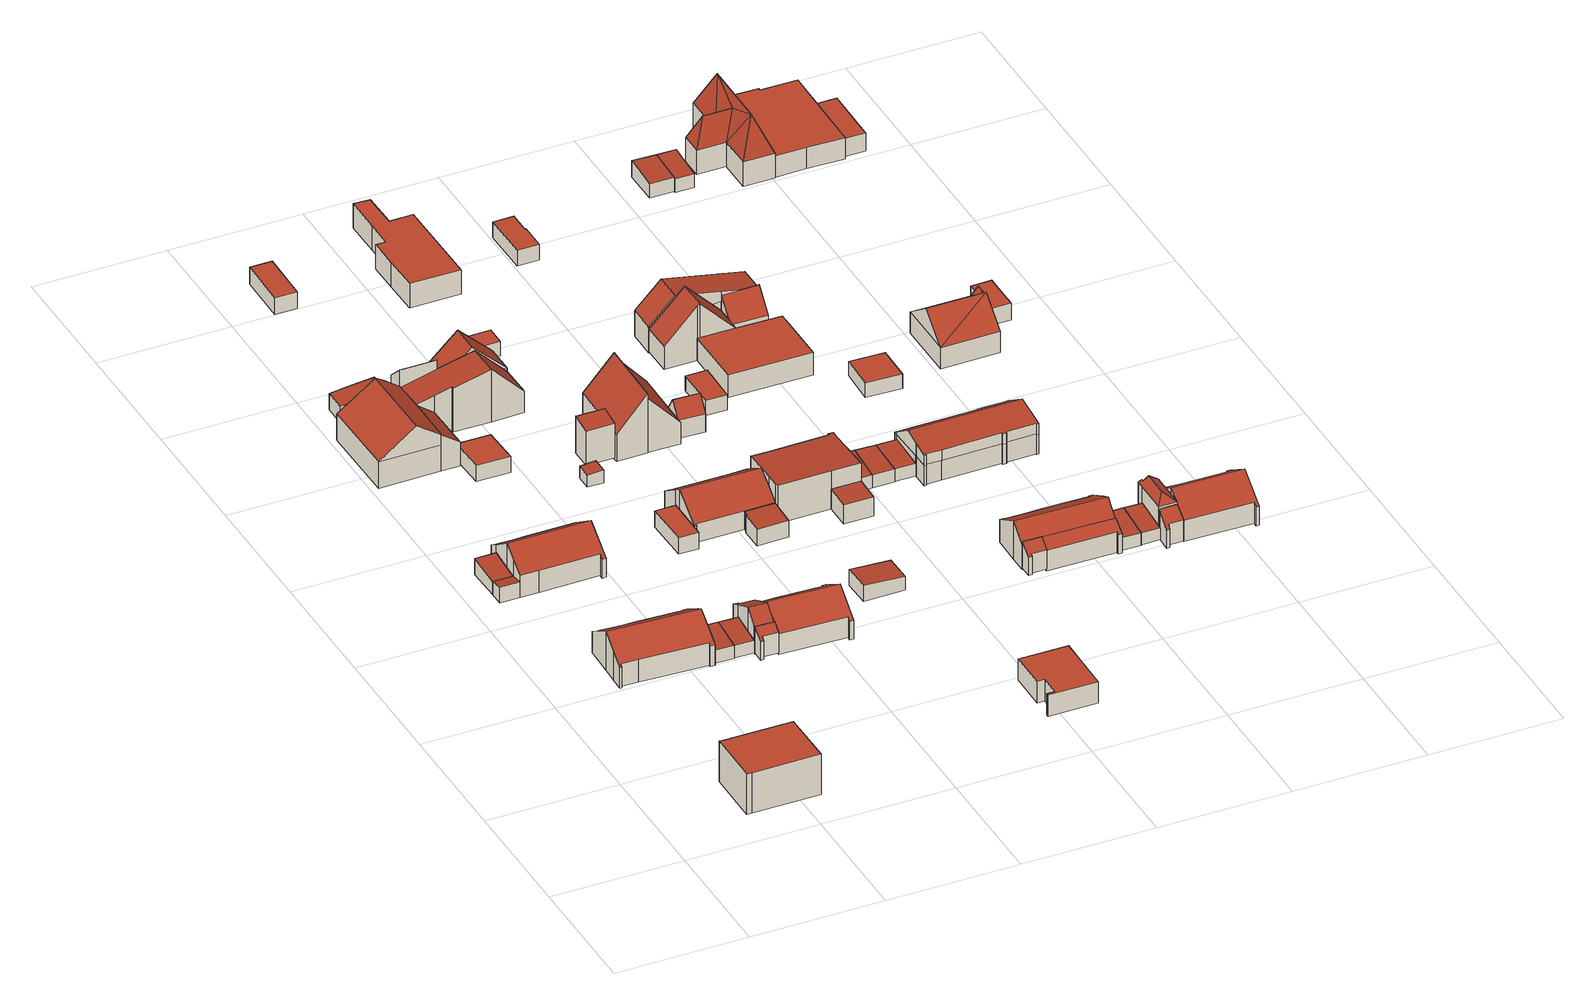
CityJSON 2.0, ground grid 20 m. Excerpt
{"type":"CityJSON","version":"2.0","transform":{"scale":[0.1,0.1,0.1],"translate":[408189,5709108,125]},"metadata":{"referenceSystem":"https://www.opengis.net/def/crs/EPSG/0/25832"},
"CityObjects":{
"building1":{"type":"Building","attributes":{"Gemeindeschluessel":"05978036","Geometrietyp2DReferenz":"3000","function":"31001_1000","roofType":"1000","measuredHeight":6.48},"geometry":[{"type":"MultiSurface","lod":"2","boundaries":[[[0,1,2,3]],[[1,4,5,2]],[[4,6,7,5]],[[6,8,9,7]],[[8,10,11,9]],[[10,0,3,11]],[[10,8,6,4,1,0]],[[3,2,5,7,9,11]]],"semantics":{"surfaces":[{"type":"WallSurface"},{"type":"RoofSurface"},{"type":"GroundSurface"}],"values":[0,0,0,0,0,0,1,2]}}]},
"building2":{"type":"Building","attributes":{"Gemeindeschluessel":"05978036","Geometrietyp2DReferenz":"3000","function":"31001_2460","roofType":"2100","measuredHeight":2.55},"geometry":[{"type":"MultiSurface","lod":"2","boundaries":[[[12,13,14,15]],[[13,16,17,14]],[[16,18,19,17]],[[18,12,15,19]],[[18,16,13,12]],[[15,14,17,19]]],"semantics":{"surfaces":[{"type":"WallSurface"},{"type":"RoofSurface"},{"type":"GroundSurface"}],"values":[0,0,0,0,1,2]}}]},
"building3":{"type":"Building","attributes":{"Gemeindeschluessel":"05978036","Geometrietyp2DReferenz":"3000","function":"31001_1000","roofType":"3100","measuredHeight":6.33},"geometry":[{"type":"MultiSurface","lod":"2","boundaries":[[[20,21,22,23]],[[21,24,25,22]],[[24,26,27,25]],[[26,28,29,27]],[[28,30,31,29]],[[30,32,33,31]],[[32,34,35,33]],[[34,36,37,35]],[[36,38,39,37]],[[38,40,41,39]],[[40,42,43,41]],[[42,44,45,43]],[[44,46,47,45]],[[46,48,49,47]],[[48,50,51,49]],[[50,52,53,51]],[[52,54,55,53]],[[54,56,57,55]],[[56,58,59,57]],[[58,20,23,59]],[[54,52,50,48,46,44,42,40,38,36,34]],[[34,32,30,28,26,24,21,20,58,56,54]],[[23,22,25,27,29,31,33,35,37,39,41,43,45,47,49,51,53,55,57,59]]],"semantics":{"surfaces":[{"type":"WallSurface"},{"type":"RoofSurface"},{"type":"GroundSurface"}],"values":[0,0,0,0,0,0,0,0,0,0,0,0,0,0,0,0,0,0,0,0,1,1,2]}}]},
"building4":{"type":"Building","attributes":{"Gemeindeschluessel":"05978036","Geometrietyp2DReferenz":"3000","function":"31001_1000"},"children":["building4-1","building4-2"]},
"building4-1":{"type":"BuildingPart","attributes":{"roofType":"3100","measuredHeight":6.16},"parents":["building4"],"geometry":[{"type":"MultiSurface","lod":"2","boundaries":[[[60,61,62,63]],[[61,64,65,66,62]],[[67,68,69,14,70]],[[68,71,15,69]],[[71,72,73,15]],[[72,74,75,73]],[[74,76,77,75]],[[76,78,79,77]],[[78,80,81,79]],[[80,82,83,81]],[[82,84,85,83]],[[84,86,87,85]],[[86,88,89,87]],[[88,90,91,89]],[[90,92,93,91]],[[92,60,63,93]],[[88,86,84,82,80,78,76,74,72,71,68]],[[68,67,64,61,60,92,90,88]],[[63,62,66,14,69,15,73,75,77,79,81,83,85,87,89,91,93]],[[70,65,64,67]],[[70,14,66,65]]],"semantics":{"surfaces":[{"type":"WallSurface"},{"type":"RoofSurface"},{"type":"GroundSurface"},{"type":"ClosureSurface"}],"values":[0,0,0,0,0,0,0,0,0,0,0,0,0,0,0,0,1,1,2,0,3]}}]},
"building4-2":{"type":"BuildingPart","attributes":{"roofType":"2100","measuredHeight":2.49},"parents":["building4"],"geometry":[{"type":"MultiSurface","lod":"2","boundaries":[[[65,94,95,66]],[[94,96,17,95]],[[96,70,14,17]],[[96,94,65,70]],[[14,66,95,17]],[[66,14,70,65]]],"semantics":{"surfaces":[{"type":"WallSurface"},{"type":"RoofSurface"},{"type":"GroundSurface"},{"type":"ClosureSurface"}],"values":[0,0,0,1,2,3]}}]},
"building5":{"type":"Building","attributes":{"Gemeindeschluessel":"05978036","Geometrietyp2DReferenz":"3000","function":"31001_2460","roofType":"2100","measuredHeight":2.62},"geometry":[{"type":"MultiSurface","lod":"2","boundaries":[[[97,98,99,100]],[[98,101,102,99]],[[101,103,104,102]],[[103,97,100,104]],[[103,101,98,97]],[[100,99,102,104]]],"semantics":{"surfaces":[{"type":"WallSurface"},{"type":"RoofSurface"},{"type":"GroundSurface"}],"values":[0,0,0,0,1,2]}}]},
"building6":{"type":"Building","attributes":{"Gemeindeschluessel":"05978036","Geometrietyp2DReferenz":"3000","function":"31001_1000"},"children":["building6-1","building6-2"]},
"building6-1":{"type":"BuildingPart","attributes":{"roofType":"2100","measuredHeight":5.79},"parents":["building6"],"geometry":[{"type":"MultiSurface","lod":"2","boundaries":[[[105,106,107,108]],[[106,109,110,107]],[[109,111,112,113,110]],[[114,105,108,115,116]],[[114,111,109,106,105]],[[108,107,110,113,115]],[[116,115,113,112]],[[116,112,111,114]]],"semantics":{"surfaces":[{"type":"WallSurface"},{"type":"RoofSurface"},{"type":"GroundSurface"},{"type":"ClosureSurface"}],"values":[0,0,0,0,1,2,3,3]}}]},
"building6-2":{"type":"BuildingPart","attributes":{"roofType":"3100","measuredHeight":8.24},"parents":["building6"],"geometry":[{"type":"MultiSurface","lod":"2","boundaries":[[[112,117,118,113]],[[117,119,120,118]],[[119,121,122,120]],[[121,123,124,122]],[[123,125,126,124]],[[125,127,128,126]],[[127,116,115,128]],[[129,130,131,132,133,134]],[[117,133,132,135,136,119]],[[119,136,121]],[[121,136,135,123]],[[123,135,132,131,125]],[[112,111,134,133,117]],[[125,131,130,127]],[[127,130,129,114,116]],[[115,113,118,120,122,124,126,128]],[[113,115,116,112]],[[134,111,114,129]],[[116,114,111,112]]],"semantics":{"surfaces":[{"type":"WallSurface"},{"type":"RoofSurface"},{"type":"GroundSurface"},{"type":"ClosureSurface"}],"values":[0,0,0,0,0,0,0,1,1,0,0,0,0,0,0,2,3,0,3]}}]},
"building7":{"type":"Building","attributes":{"Gemeindeschluessel":"05978036","Geometrietyp2DReferenz":"3000","function":"31001_2460","roofType":"2100","measuredHeight":2.56},"geometry":[{"type":"MultiSurface","lod":"2","boundaries":[[[103,101,137,138]],[[101,139,140,137]],[[139,141,142,140]],[[141,103,138,142]],[[141,139,101,103]],[[138,137,140,142]]],"semantics":{"surfaces":[{"type":"WallSurface"},{"type":"RoofSurface"},{"type":"GroundSurface"}],"values":[0,0,0,0,1,2]}}]},
"building8":{"type":"Building","attributes":{"Gemeindeschluessel":"05978036","Geometrietyp2DReferenz":"3000","function":"31001_1310","roofType":"3100","measuredHeight":2.69},"geometry":[{"type":"MultiSurface","lod":"2","boundaries":[[[143,144,145,146]],[[144,147,148,145]],[[147,149,150,148]],[[149,143,146,150]],[[147,144,151]],[[143,149,152]],[[151,143,152]],[[143,151,144]],[[151,149,147]],[[149,151,152]],[[146,145,148,150]]],"semantics":{"surfaces":[{"type":"WallSurface"},{"type":"RoofSurface"},{"type":"GroundSurface"}],"values":[0,0,0,0,0,0,1,1,1,1,2]}}]},
"building9":{"type":"Building","attributes":{"Gemeindeschluessel":"05978036","Geometrietyp2DReferenz":"3000","function":"51009_1610","roofType":"2100","measuredHeight":4.27},"geometry":[{"type":"MultiSurface","lod":"2","boundaries":[[[153,154,155,156]],[[154,157,158,155]],[[157,159,160,158]],[[159,161,162,160]],[[161,163,164,162]],[[163,153,156,164]],[[163,161,159,157,154,153]],[[156,155,158,160,162,164]]],"semantics":{"surfaces":[{"type":"WallSurface"},{"type":"RoofSurface"},{"type":"GroundSurface"}],"values":[0,0,0,0,0,0,1,2]}}]},
"building10":{"type":"Building","attributes":{"Gemeindeschluessel":"05978036","Geometrietyp2DReferenz":"3000","function":"31001_2460","roofType":"2100","measuredHeight":3.12},"geometry":[{"type":"MultiSurface","lod":"2","boundaries":[[[165,166,167,168]],[[166,169,170,167]],[[169,171,172,170]],[[171,173,174,172]],[[173,165,168,174]],[[173,171,169,166,165]],[[168,167,170,172,174]]],"semantics":{"surfaces":[{"type":"WallSurface"},{"type":"RoofSurface"},{"type":"GroundSurface"}],"values":[0,0,0,0,0,1,2]}}]},
"building11":{"type":"Building","attributes":{"Gemeindeschluessel":"05978036","Geometrietyp2DReferenz":"3000","function":"31001_2460","roofType":"1000","measuredHeight":2.55},"geometry":[{"type":"MultiSurface","lod":"2","boundaries":[[[175,176,177,178]],[[176,179,180,177]],[[179,181,182,180]],[[181,183,184,182]],[[183,175,178,184]],[[183,181,179,176,175]],[[178,177,180,182,184]]],"semantics":{"surfaces":[{"type":"WallSurface"},{"type":"RoofSurface"},{"type":"GroundSurface"}],"values":[0,0,0,0,0,1,2]}}]},
"building12":{"type":"Building","attributes":{"Gemeindeschluessel":"05978036","Geometrietyp2DReferenz":"3000","function":"31001_1000","roofType":"2100","measuredHeight":8.63},"geometry":[{"type":"MultiSurface","lod":"2","boundaries":[[[185,186,187,188]],[[186,189,190,187]],[[189,191,192,190]],[[191,185,188,192]],[[191,189,186,185]],[[188,187,190,192]]],"semantics":{"surfaces":[{"type":"WallSurface"},{"type":"RoofSurface"},{"type":"GroundSurface"}],"values":[0,0,0,0,1,2]}}]},
"building13":{"type":"Building","attributes":{"Gemeindeschluessel":"05978036","Geometrietyp2DReferenz":"3000","function":"31001_1000"},"children":["building13-1","building13-2"]},
"building13-1":{"type":"BuildingPart","attributes":{"roofType":"3100","measuredHeight":5.99},"parents":["building13"],"geometry":[{"type":"MultiSurface","lod":"2","boundaries":[[[193,194,195,196]],[[194,197,198,199,195]],[[200,201,202,203]],[[201,204,142,202]],[[204,205,206,142]],[[205,207,140,206]],[[207,208,209,140]],[[208,193,196,209]],[[205,204,201,200,210,211]],[[211,212,213,214,197,194,193,208,207,205]],[[196,195,199,215,216,203,202,142,206,140,209]],[[214,198,197]],[[217,212,211]],[[216,215,213,212,217]],[[215,199,198,214,213]],[[210,217,211]],[[216,217,210,200,203]]],"semantics":{"surfaces":[{"type":"WallSurface"},{"type":"RoofSurface"},{"type":"GroundSurface"},{"type":"ClosureSurface"}],"values":[0,0,0,0,0,0,0,0,1,1,2,0,0,3,3,0,3]}}]},
"building13-2":{"type":"BuildingPart","attributes":{"roofType":"3100","measuredHeight":6.03},"parents":["building13"],"geometry":[{"type":"MultiSurface","lod":"2","boundaries":[[[218,219,220,221]],[[219,222,223,220]],[[222,224,225,223]],[[224,226,227,225]],[[226,228,229,227]],[[228,230,231,229]],[[230,232,233,231]],[[232,234,235,233]],[[234,236,200,203,235]],[[198,237,238,199]],[[237,218,221,238]],[[239,212,217,210,236,234,232,230,228,226]],[[226,224,222,219,218,237,198,214,239]],[[221,220,223,225,227,229,231,233,235,203,216,215,199,238]],[[210,200,236]],[[213,212,239]],[[215,216,217,212,213]],[[216,203,200,210,217]],[[214,213,239]],[[215,213,214,198,199]]],"semantics":{"surfaces":[{"type":"WallSurface"},{"type":"RoofSurface"},{"type":"GroundSurface"},{"type":"ClosureSurface"}],"values":[0,0,0,0,0,0,0,0,0,0,0,1,1,2,0,0,3,3,0,3]}}]},
"building14":{"type":"Building","attributes":{"Gemeindeschluessel":"05978036","Geometrietyp2DReferenz":"3000","function":"31001_1000","roofType":"3100","measuredHeight":8.36},"geometry":[{"type":"MultiSurface","lod":"2","boundaries":[[[240,114,115,108]],[[114,241,128,115]],[[241,242,243,128]],[[242,244,245,243]],[[244,246,247,245]],[[246,248,249,247]],[[248,250,251,249]],[[250,252,253,251]],[[252,254,255,253]],[[254,240,108,255]],[[250,248,246,244]],[[244,242,241,114,240,254,252,250]],[[108,115,128,243,245,247,249,251,253,255]]],"semantics":{"surfaces":[{"type":"WallSurface"},{"type":"RoofSurface"},{"type":"GroundSurface"}],"values":[0,0,0,0,0,0,0,0,0,0,1,1,2]}}]},
"building15":{"type":"Building","attributes":{"Gemeindeschluessel":"05978036","Geometrietyp2DReferenz":"3000","function":"31001_2460","roofType":"1000","measuredHeight":2.62},"geometry":[{"type":"MultiSurface","lod":"2","boundaries":[[[256,257,258,259]],[[257,260,261,258]],[[260,262,263,261]],[[262,264,265,263]],[[264,256,259,265]],[[264,262,260,257,256]],[[259,258,261,263,265]]],"semantics":{"surfaces":[{"type":"WallSurface"},{"type":"RoofSurface"},{"type":"GroundSurface"}],"values":[0,0,0,0,0,1,2]}}]},
"building16":{"type":"Building","attributes":{"Gemeindeschluessel":"05978036","Geometrietyp2DReferenz":"3000","function":"31001_1310","roofType":"2100","measuredHeight":2.16},"geometry":[{"type":"MultiSurface","lod":"2","boundaries":[[[266,267,268,269]],[[267,270,271,268]],[[270,272,273,271]],[[272,274,275,273]],[[274,266,269,275]],[[274,272,270,267,266]],[[269,268,271,273,275]]],"semantics":{"surfaces":[{"type":"WallSurface"},{"type":"RoofSurface"},{"type":"GroundSurface"}],"values":[0,0,0,0,0,1,2]}}]},
"building17":{"type":"Building","attributes":{"Gemeindeschluessel":"05978036","Geometrietyp2DReferenz":"3000","function":"31001_2460","roofType":"1000","measuredHeight":2.69},"geometry":[{"type":"MultiSurface","lod":"2","boundaries":[[[276,277,278,279]],[[277,280,281,278]],[[280,282,283,281]],[[282,276,279,283]],[[282,280,277,276]],[[279,278,281,283]]],"semantics":{"surfaces":[{"type":"WallSurface"},{"type":"RoofSurface"},{"type":"GroundSurface"}],"values":[0,0,0,0,1,2]}}]},
"building18":{"type":"Building","attributes":{"Gemeindeschluessel":"05978036","Geometrietyp2DReferenz":"3000","function":"31001_1000","roofType":"3100","measuredHeight":8.94},"geometry":[{"type":"MultiSurface","lod":"2","boundaries":[[[284,285,247,286]],[[285,287,243,247]],[[287,288,289,243]],[[288,284,286,289]],[[287,285,290]],[[284,288,291]],[[285,284,291,290]],[[288,287,290,291]],[[286,247,243,289]]],"semantics":{"surfaces":[{"type":"WallSurface"},{"type":"RoofSurface"},{"type":"GroundSurface"}],"values":[0,0,0,0,0,0,1,1,2]}}]},
"building19":{"type":"Building","attributes":{"Gemeindeschluessel":"05978036","Geometrietyp2DReferenz":"3000","function":"31001_1000","roofType":"2100","measuredHeight":5.88},"geometry":[{"type":"MultiSurface","lod":"2","boundaries":[[[292,293,294,295]],[[293,296,297,294]],[[296,298,299,297]],[[298,292,295,299]],[[298,296,293,292]],[[295,294,297,299]]],"semantics":{"surfaces":[{"type":"WallSurface"},{"type":"RoofSurface"},{"type":"GroundSurface"}],"values":[0,0,0,0,1,2]}}]},
"building20":{"type":"Building","attributes":{"Gemeindeschluessel":"05978036","Geometrietyp2DReferenz":"3000","function":"31001_1000"},"children":["building20-1","building20-2"]},
"building20-1":{"type":"BuildingPart","attributes":{"roofType":"2100","measuredHeight":2.89},"parents":["building20"],"geometry":[{"type":"MultiSurface","lod":"2","boundaries":[[[300,301,302,303]],[[301,304,305,302]],[[304,306,307,305]],[[308,309,310,311]],[[309,312,313,310]],[[312,300,303,313]],[[312,309,308,306,304,301,300]],[[303,302,305,307,311,310,313]],[[311,307,306,308]]],"semantics":{"surfaces":[{"type":"WallSurface"},{"type":"RoofSurface"},{"type":"GroundSurface"},{"type":"ClosureSurface"}],"values":[0,0,0,0,0,0,1,2,3]}}]},
"building20-2":{"type":"BuildingPart","attributes":{"roofType":"3100","measuredHeight":5.93},"parents":["building20"],"geometry":[{"type":"MultiSurface","lod":"2","boundaries":[[[314,315,316,317]],[[315,318,319,316]],[[318,320,321,319]],[[320,322,323,321]],[[322,324,325,323]],[[324,326,327,325]],[[326,328,329,327]],[[328,330,308,311,329]],[[331,332,333,307,306]],[[332,334,335,333]],[[334,336,261,335]],[[336,337,338,261]],[[337,339,258,338]],[[339,340,341,258]],[[340,314,317,341]],[[337,336,334,332,331,330,328,326]],[[326,324,322,320,318,315,314,340,339,337]],[[317,316,319,321,323,325,327,329,311,307,333,335,261,338,258,341]],[[306,308,330,331]],[[306,307,311,308]]],"semantics":{"surfaces":[{"type":"WallSurface"},{"type":"RoofSurface"},{"type":"GroundSurface"},{"type":"ClosureSurface"}],"values":[0,0,0,0,0,0,0,0,0,0,0,0,0,0,0,1,1,2,0,3]}}]},
"building21":{"type":"Building","attributes":{"Gemeindeschluessel":"05978036","Geometrietyp2DReferenz":"3000","function":"31001_1000","roofType":"1000","measuredHeight":3.36},"geometry":[{"type":"MultiSurface","lod":"2","boundaries":[[[342,343,344,345]],[[343,346,347,344]],[[346,348,349,347]],[[348,350,351,349]],[[350,352,353,351]],[[352,354,355,353]],[[354,356,357,355]],[[356,358,359,357]],[[358,342,345,359]],[[358,356,354,352,350,348,346,343,342]],[[345,344,347,349,351,353,355,357,359]]],"semantics":{"surfaces":[{"type":"WallSurface"},{"type":"RoofSurface"},{"type":"GroundSurface"}],"values":[0,0,0,0,0,0,0,0,0,1,2]}}]},
"building22":{"type":"Building","attributes":{"Gemeindeschluessel":"05978036","Geometrietyp2DReferenz":"3000","function":"31001_2460","roofType":"2100","measuredHeight":2.61},"geometry":[{"type":"MultiSurface","lod":"2","boundaries":[[[360,361,362,363]],[[361,364,365,362]],[[364,366,367,365]],[[366,360,363,367]],[[366,364,361,360]],[[363,362,365,367]]],"semantics":{"surfaces":[{"type":"WallSurface"},{"type":"RoofSurface"},{"type":"GroundSurface"}],"values":[0,0,0,0,1,2]}}]},
"building23":{"type":"Building","attributes":{"Gemeindeschluessel":"05978036","Geometrietyp2DReferenz":"3000","function":"31001_1000","roofType":"2100","measuredHeight":9.43},"geometry":[{"type":"MultiSurface","lod":"2","boundaries":[[[368,369,370,371]],[[369,372,373,370]],[[372,374,375,373]],[[374,376,377,375]],[[376,378,379,377]],[[378,368,371,379]],[[378,376,374,372,369,368]],[[371,370,373,375,377,379]]],"semantics":{"surfaces":[{"type":"WallSurface"},{"type":"RoofSurface"},{"type":"GroundSurface"}],"values":[0,0,0,0,0,0,1,2]}}]},
"building24":{"type":"Building","attributes":{"Gemeindeschluessel":"05978036","Geometrietyp2DReferenz":"3000","function":"31001_2460","roofType":"1000","measuredHeight":2.43},"geometry":[{"type":"MultiSurface","lod":"2","boundaries":[[[380,381,382,383]],[[381,384,385,382]],[[384,386,387,385]],[[386,380,383,387]],[[386,384,381,380]],[[383,382,385,387]]],"semantics":{"surfaces":[{"type":"WallSurface"},{"type":"RoofSurface"},{"type":"GroundSurface"}],"values":[0,0,0,0,1,2]}}]},
"building25":{"type":"Building","attributes":{"Gemeindeschluessel":"05978036","Geometrietyp2DReferenz":"3000","function":"31001_1000","roofType":"2100","measuredHeight":8.77},"geometry":[{"type":"MultiSurface","lod":"2","boundaries":[[[388,389,390,391]],[[389,392,393,390]],[[392,394,395,393]],[[394,396,397,395]],[[396,398,399,397]],[[398,388,391,399]],[[398,396,394,392,389,388]],[[391,390,393,395,397,399]]],"semantics":{"surfaces":[{"type":"WallSurface"},{"type":"RoofSurface"},{"type":"GroundSurface"}],"values":[0,0,0,0,0,0,1,2]}}]},
"building26":{"type":"Building","attributes":{"Gemeindeschluessel":"05978036","Geometrietyp2DReferenz":"3000","function":"31001_1000","roofType":"3100","measuredHeight":5.34},"geometry":[{"type":"MultiSurface","lod":"2","boundaries":[[[400,401,402,403]],[[401,404,405,402]],[[404,406,407,405]],[[406,400,403,407]],[[404,401,408]],[[400,406,409]],[[401,400,409,408]],[[406,404,408,409]],[[403,402,405,407]]],"semantics":{"surfaces":[{"type":"WallSurface"},{"type":"RoofSurface"},{"type":"GroundSurface"}],"values":[0,0,0,0,0,0,1,1,2]}}]},
"building27":{"type":"Building","attributes":{"Gemeindeschluessel":"05978036","Geometrietyp2DReferenz":"3000","function":"31001_1000"},"children":["building27-1","building27-2"]},
"building27-1":{"type":"BuildingPart","attributes":{"roofType":"2100","measuredHeight":3.21},"parents":["building27"],"geometry":[{"type":"MultiSurface","lod":"2","boundaries":[[[410,411,412,413]],[[414,415,416,417]],[[415,410,413,416]],[[415,414,411,410]],[[413,412,417,416]],[[417,412,411,414]]],"semantics":{"surfaces":[{"type":"WallSurface"},{"type":"RoofSurface"},{"type":"GroundSurface"},{"type":"ClosureSurface"}],"values":[0,0,0,1,2,3]}}]},
"building27-2":{"type":"BuildingPart","attributes":{"roofType":"2100","measuredHeight":6.04},"parents":["building27"],"geometry":[{"type":"MultiSurface","lod":"2","boundaries":[[[418,419,420,421]],[[419,422,423,420]],[[422,424,425,423]],[[424,426,427,425]],[[426,428,429,427]],[[428,430,431,429]],[[430,432,433,431]],[[432,434,435,433]],[[434,436,437,435]],[[436,438,414,417,437]],[[439,440,441,412,411]],[[440,418,421,441]],[[440,439,438,436,434,432,430,428,426,424,422,419,418]],[[421,420,423,425,427,429,431,433,435,437,417,412,441]],[[411,414,438,439]],[[411,412,417,414]]],"semantics":{"surfaces":[{"type":"WallSurface"},{"type":"RoofSurface"},{"type":"GroundSurface"},{"type":"ClosureSurface"}],"values":[0,0,0,0,0,0,0,0,0,0,0,0,1,2,0,3]}}]},
"building28":{"type":"Building","attributes":{"Gemeindeschluessel":"05978036","Geometrietyp2DReferenz":"3000","function":"31001_1000","roofType":"1000","measuredHeight":3.95},"geometry":[{"type":"MultiSurface","lod":"2","boundaries":[[[442,443,444,445]],[[443,446,447,444]],[[446,448,449,447]],[[448,450,451,449]],[[450,452,453,451]],[[452,454,455,453]],[[454,456,457,455]],[[456,458,459,457]],[[458,460,461,459]],[[460,442,445,461]],[[460,458,456,454,452,450,448,446,443,442]],[[445,444,447,449,451,453,455,457,459,461]]],"semantics":{"surfaces":[{"type":"WallSurface"},{"type":"RoofSurface"},{"type":"GroundSurface"}],"values":[0,0,0,0,0,0,0,0,0,0,1,2]}}]},
"building29":{"type":"Building","attributes":{"Gemeindeschluessel":"05978036","Geometrietyp2DReferenz":"3000","function":"31001_2460","roofType":"1000","measuredHeight":2.48},"geometry":[{"type":"MultiSurface","lod":"2","boundaries":[[[462,463,464,465]],[[463,466,467,464]],[[466,468,469,467]],[[468,462,465,469]],[[468,466,463,462]],[[465,464,467,469]]],"semantics":{"surfaces":[{"type":"WallSurface"},{"type":"RoofSurface"},{"type":"GroundSurface"}],"values":[0,0,0,0,1,2]}}]},
"building30":{"type":"Building","attributes":{"Gemeindeschluessel":"05978036","Geometrietyp2DReferenz":"3000","function":"31001_2460","roofType":"2100","measuredHeight":2.69},"geometry":[{"type":"MultiSurface","lod":"2","boundaries":[[[470,471,472,473]],[[471,474,475,472]],[[474,476,477,475]],[[476,470,473,477]],[[476,474,471,470]],[[473,472,475,477]]],"semantics":{"surfaces":[{"type":"WallSurface"},{"type":"RoofSurface"},{"type":"GroundSurface"}],"values":[0,0,0,0,1,2]}}]},
"building31":{"type":"Building","attributes":{"Gemeindeschluessel":"05978036","Geometrietyp2DReferenz":"3000","function":"51009_1610","roofType":"2100","measuredHeight":4.2},"geometry":[{"type":"MultiSurface","lod":"2","boundaries":[[[478,479,480,481]],[[479,482,483,480]],[[482,484,485,483]],[[484,486,487,485]],[[486,488,489,487]],[[488,478,481,489]],[[488,486,484,482,479,478]],[[481,480,483,485,487,489]]],"semantics":{"surfaces":[{"type":"WallSurface"},{"type":"RoofSurface"},{"type":"GroundSurface"}],"values":[0,0,0,0,0,0,1,2]}}]},
"building32":{"type":"Building","attributes":{"Gemeindeschluessel":"05978036","Geometrietyp2DReferenz":"3000","function":"31001_2460","roofType":"2100","measuredHeight":2.67},"geometry":[{"type":"MultiSurface","lod":"2","boundaries":[[[490,491,492,493]],[[491,476,477,492]],[[476,474,475,477]],[[474,490,493,475]],[[474,476,491,490]],[[493,492,477,475]]],"semantics":{"surfaces":[{"type":"WallSurface"},{"type":"RoofSurface"},{"type":"GroundSurface"}],"values":[0,0,0,0,1,2]}}]},
"building33":{"type":"Building","attributes":{"Gemeindeschluessel":"05978036","Geometrietyp2DReferenz":"3000","function":"31001_2460","roofType":"1000","measuredHeight":2.56},"geometry":[{"type":"MultiSurface","lod":"2","boundaries":[[[494,495,496,497]],[[495,498,499,496]],[[498,500,501,499]],[[500,502,503,501]],[[502,504,505,503]],[[504,494,497,505]],[[504,502,500,498,495,494]],[[497,496,499,501,503,505]]],"semantics":{"surfaces":[{"type":"WallSurface"},{"type":"RoofSurface"},{"type":"GroundSurface"}],"values":[0,0,0,0,0,0,1,2]}}]},
"building34":{"type":"Building","attributes":{"Gemeindeschluessel":"05978036","Geometrietyp2DReferenz":"3000","function":"31001_2460","roofType":"2100","measuredHeight":2.55},"geometry":[{"type":"MultiSurface","lod":"2","boundaries":[[[491,490,506,507]],[[490,508,509,506]],[[508,510,511,509]],[[510,491,507,511]],[[510,508,490,491]],[[507,506,509,511]]],"semantics":{"surfaces":[{"type":"WallSurface"},{"type":"RoofSurface"},{"type":"GroundSurface"}],"values":[0,0,0,0,1,2]}}]},
"building35":{"type":"Building","attributes":{"Gemeindeschluessel":"05978036","Geometrietyp2DReferenz":"3000","function":"31001_1000"},"children":["building35-1","building35-2"]},
"building35-1":{"type":"BuildingPart","attributes":{"roofType":"1000","measuredHeight":3.62},"parents":["building35"],"geometry":[{"type":"MultiSurface","lod":"2","boundaries":[[[512,513,514,515]],[[516,517,518,519]],[[517,520,521,518]],[[520,522,523,521]],[[522,524,525,523]],[[524,512,515,525]],[[524,522,520,517,516,526,513,512]],[[515,514,527,519,518,521,523,525]],[[519,527,526,516]],[[527,514,513,526]]],"semantics":{"surfaces":[{"type":"WallSurface"},{"type":"RoofSurface"},{"type":"GroundSurface"},{"type":"ClosureSurface"}],"values":[0,0,0,0,0,0,1,2,3,3]}}]},
"building35-2":{"type":"BuildingPart","attributes":{"roofType":"3100","measuredHeight":9.01},"parents":["building35"],"geometry":[{"type":"MultiSurface","lod":"2","boundaries":[[[528,529,530,531]],[[529,532,533,530]],[[532,534,535,533]],[[534,536,537,535]],[[536,516,519,537]],[[538,514,513]],[[538,528,531,514]],[[539,516,536,534,532]],[[532,529,528,538,539]],[[531,530,533,535,537,519,527,514]],[[526,516,539]],[[527,519,516,526]],[[538,513,526,539]],[[527,526,513,514]]],"semantics":{"surfaces":[{"type":"WallSurface"},{"type":"RoofSurface"},{"type":"GroundSurface"},{"type":"ClosureSurface"}],"values":[0,0,0,0,0,0,0,1,1,2,0,3,0,3]}}]},
"building36":{"type":"Building","attributes":{"Gemeindeschluessel":"05978036","Geometrietyp2DReferenz":"3000","function":"31001_1000"},"children":["building36-1","building36-2"]},
"building36-1":{"type":"BuildingPart","attributes":{"roofType":"3100","measuredHeight":6.15},"parents":["building36"],"geometry":[{"type":"MultiSurface","lod":"2","boundaries":[[[540,541,542,543]],[[541,544,545,542]],[[544,546,547,545]],[[546,548,549,547]],[[548,550,551,549]],[[550,552,553,551]],[[552,554,555,553]],[[554,556,557,555]],[[556,558,559,557]],[[558,560,561,559]],[[560,562,563,561]],[[562,564,565,563]],[[566,540,543,567]],[[562,560,558,556,554,552,550,548,546,544,541]],[[541,540,566,564,562]],[[543,542,545,547,549,551,553,555,557,559,561,563,565,567]],[[567,565,564,566]]],"semantics":{"surfaces":[{"type":"WallSurface"},{"type":"RoofSurface"},{"type":"GroundSurface"},{"type":"ClosureSurface"}],"values":[0,0,0,0,0,0,0,0,0,0,0,0,0,1,1,2,3]}}]},
"building36-2":{"type":"BuildingPart","attributes":{"roofType":"2100","measuredHeight":4.4},"parents":["building36"],"geometry":[{"type":"MultiSurface","lod":"2","boundaries":[[[568,569,570,571]],[[569,572,573,570]],[[572,574,575,573]],[[574,576,577,575]],[[576,578,566,567,577]],[[579,568,571,565,564]],[[579,578,576,574,572,569,568]],[[571,570,573,575,577,567,565]],[[564,566,578,579]],[[564,565,567,566]]],"semantics":{"surfaces":[{"type":"WallSurface"},{"type":"RoofSurface"},{"type":"GroundSurface"},{"type":"ClosureSurface"}],"values":[0,0,0,0,0,0,1,2,0,3]}}]},
"building37":{"type":"Building","attributes":{"Gemeindeschluessel":"05978036","Geometrietyp2DReferenz":"3000","function":"31001_1000","roofType":"3100","measuredHeight":8.1},"geometry":[{"type":"MultiSurface","lod":"2","boundaries":[[[580,581,582,583]],[[581,584,585,582]],[[584,586,587,585]],[[586,588,589,587]],[[588,580,583,589]],[[588,590,591,580]],[[581,591,590,592,584]],[[586,592,590,588]],[[584,592,586]],[[580,591,581]],[[583,582,585,587,589]]],"semantics":{"surfaces":[{"type":"WallSurface"},{"type":"RoofSurface"},{"type":"GroundSurface"}],"values":[0,0,0,0,0,1,1,0,0,0,2]}}]},
"building38":{"type":"Building","attributes":{"Gemeindeschluessel":"05978036","Geometrietyp2DReferenz":"3000","function":"31001_2460","roofType":"2100","measuredHeight":5.81},"geometry":[{"type":"MultiSurface","lod":"2","boundaries":[[[593,594,595,596]],[[594,597,598,595]],[[597,599,600,598]],[[599,593,596,600]],[[599,597,594,593]],[[596,595,598,600]]],"semantics":{"surfaces":[{"type":"WallSurface"},{"type":"RoofSurface"},{"type":"GroundSurface"}],"values":[0,0,0,0,1,2]}}]},
"building39":{"type":"Building","attributes":{"Gemeindeschluessel":"05978036","Geometrietyp2DReferenz":"3000","function":"31001_1000","roofType":"5000","measuredHeight":5.87},"geometry":[{"type":"MultiSurface","lod":"2","boundaries":[[[601,602,603,604]],[[602,605,606,603]],[[605,607,608,606]],[[607,609,610,608]],[[609,611,612,610]],[[611,613,614,612]],[[613,615,616,614]],[[615,617,618,616]],[[617,619,620,618]],[[619,621,622,620]],[[621,623,624,622]],[[623,625,626,624]],[[625,627,628,626]],[[627,629,630,628]],[[629,631,632,630]],[[631,633,634,632]],[[633,635,636,634]],[[635,637,638,636]],[[637,639,640,638]],[[639,641,642,640]],[[641,643,644,642]],[[643,645,646,644]],[[645,647,511,646]],[[647,648,509,511]],[[648,649,650,509]],[[649,601,604,650]],[[651,652,653,654,655,656,657,658,659,660,661,662,663,664,665]],[[619,666,667,613,611,668,669,670,671,601,649,672,660,659,621]],[[648,672,649]],[[647,661,660,672,648]],[[602,671,670,605]],[[601,671,602]],[[605,670,669,607]],[[607,669,668,609]],[[609,668,611]],[[615,667,666,617]],[[613,667,615]],[[617,666,619]],[[639,665,664,641]],[[637,651,665,639]],[[641,664,663,643]],[[643,663,662,645]],[[645,662,661,647]],[[623,658,657,625]],[[621,659,658,623]],[[625,657,656,627]],[[627,656,655,629]],[[629,655,654,631]],[[631,654,653,633]],[[633,653,652,635]],[[635,652,651,637]],[[604,603,606,608,610,612,614,616,618,620,622,624,626,628,630,632,634,636,638,640,642,644,646,511,509,650]]],"semantics":{"surfaces":[{"type":"WallSurface"},{"type":"RoofSurface"},{"type":"GroundSurface"}],"values":[0,0,0,0,0,0,0,0,0,0,0,0,0,0,0,0,0,0,0,0,0,0,0,0,0,0,1,1,0,0,0,0,0,0,0,0,0,0,0,0,0,0,0,0,0,0,0,0,0,0,0,2]}}]},
"building40":{"type":"Building","attributes":{"Gemeindeschluessel":"05978036","Geometrietyp2DReferenz":"3000","function":"31001_2460","roofType":"2100","measuredHeight":2.59},"geometry":[{"type":"MultiSurface","lod":"2","boundaries":[[[673,674,675,676]],[[674,677,678,675]],[[677,679,680,678]],[[679,673,676,680]],[[679,677,674,673]],[[676,675,678,680]]],"semantics":{"surfaces":[{"type":"WallSurface"},{"type":"RoofSurface"},{"type":"GroundSurface"}],"values":[0,0,0,0,1,2]}}]},
"building41":{"type":"Building","attributes":{"Gemeindeschluessel":"05978036","Geometrietyp2DReferenz":"3000","function":"31001_2460","roofType":"1000","measuredHeight":2.32},"geometry":[{"type":"MultiSurface","lod":"2","boundaries":[[[681,682,683,684]],[[682,685,686,683]],[[685,687,688,686]],[[687,681,684,688]],[[687,685,682,681]],[[684,683,686,688]]],"semantics":{"surfaces":[{"type":"WallSurface"},{"type":"RoofSurface"},{"type":"GroundSurface"}],"values":[0,0,0,0,1,2]}}]},
"building42":{"type":"Building","attributes":{"Gemeindeschluessel":"05978036","Geometrietyp2DReferenz":"3000","function":"31001_2460","roofType":"2100","measuredHeight":2.48},"geometry":[{"type":"MultiSurface","lod":"2","boundaries":[[[689,679,690,691]],[[679,677,692,690]],[[677,693,694,692]],[[693,695,696,694]],[[695,689,691,696]],[[695,693,677,679,689]],[[691,690,692,694,696]]],"semantics":{"surfaces":[{"type":"WallSurface"},{"type":"RoofSurface"},{"type":"GroundSurface"}],"values":[0,0,0,0,0,1,2]}}]},
"building43":{"type":"Building","attributes":{"Gemeindeschluessel":"05978036","Geometrietyp2DReferenz":"3000","function":"51009_1610","roofType":"2100","measuredHeight":4.7},"geometry":[{"type":"MultiSurface","lod":"2","boundaries":[[[697,698,699,700]],[[698,701,691,699]],[[701,702,696,691]],[[702,703,704,696]],[[703,705,706,704]],[[705,707,708,706]],[[707,697,700,708]],[[707,705,703,702,701,698,697]],[[700,699,691,696,704,706,708]]],"semantics":{"surfaces":[{"type":"WallSurface"},{"type":"RoofSurface"},{"type":"GroundSurface"}],"values":[0,0,0,0,0,0,0,1,2]}}]},
"building44":{"type":"Building","attributes":{"Gemeindeschluessel":"05978036","Geometrietyp2DReferenz":"3000","function":"31001_1000"},"children":["building44-1","building44-2"]},
"building44-1":{"type":"BuildingPart","attributes":{"roofType":"5000","measuredHeight":6.07},"parents":["building44"],"geometry":[{"type":"MultiSurface","lod":"2","boundaries":[[[709,710,711,712]],[[710,713,714,711]],[[713,715,716,717,714]],[[718,719,720,721,703]],[[719,722,723,720]],[[722,724,725,723]],[[724,709,712,725]],[[719,718,726]],[[718,727,728,729,715,713,726]],[[713,710,709,724,722,719,726]],[[712,711,714,717,730,721,720,723,725]],[[718,703,727]],[[729,716,715]],[[703,721,730,728,727]],[[728,730,717,716,729]]],"semantics":{"surfaces":[{"type":"WallSurface"},{"type":"RoofSurface"},{"type":"GroundSurface"},{"type":"ClosureSurface"}],"values":[0,0,0,0,0,0,0,1,1,1,2,0,0,3,3]}}]},
"building44-2":{"type":"BuildingPart","attributes":{"roofType":"3100","measuredHeight":6.12},"parents":["building44"],"geometry":[{"type":"MultiSurface","lod":"2","boundaries":[[[731,732,733,734]],[[732,703,721,733]],[[716,735,736,717]],[[735,737,738,736]],[[737,739,740,738]],[[739,741,742,740]],[[741,743,744,742]],[[743,745,746,744]],[[745,747,748,746]],[[747,749,750,748]],[[749,731,734,750]],[[745,743,741,739,737,735,716,729,751]],[[751,727,703,732,731,749,747,745]],[[734,733,721,730,717,736,738,740,742,744,746,748,750]],[[728,727,751]],[[730,721,703,727,728]],[[729,728,751]],[[716,717,730,728,729]]],"semantics":{"surfaces":[{"type":"WallSurface"},{"type":"RoofSurface"},{"type":"GroundSurface"},{"type":"ClosureSurface"}],"values":[0,0,0,0,0,0,0,0,0,0,0,1,1,2,0,3,0,3]}}]},
"building45":{"type":"Building","attributes":{"Geometrietyp2DReferenz":"3000","Gemeindeschluessel":"05978036","function":"31001_2460","roofType":"2100","measuredHeight":2.58},"geometry":[{"type":"MultiSurface","lod":"2","boundaries":[[[752,753,754,755]],[[753,756,757,754]],[[756,758,759,757]],[[758,752,755,759]],[[758,756,753,752]],[[755,754,757,759]]],"semantics":{"surfaces":[{"type":"WallSurface"},{"type":"RoofSurface"},{"type":"GroundSurface"}],"values":[0,0,0,0,1,2]}}]},
"building46":{"type":"Building","attributes":{"Gemeindeschluessel":"05978036","Geometrietyp2DReferenz":"3000","function":"31001_1000","roofType":"5000","measuredHeight":7},"geometry":[{"type":"MultiSurface","lod":"2","boundaries":[[[760,761,762,763]],[[761,764,765,762]],[[764,766,767,765]],[[766,760,763,767]],[[760,768,769]],[[768,760,766]],[[769,764,761]],[[764,769,768]],[[766,764,768]],[[761,760,769]],[[763,762,765,767]]],"semantics":{"surfaces":[{"type":"WallSurface"},{"type":"RoofSurface"},{"type":"GroundSurface"}],"values":[0,0,0,0,1,1,1,1,0,0,2]}}]},
"building47":{"type":"Building","attributes":{"Gemeindeschluessel":"05978036","Geometrietyp2DReferenz":"3000","function":"31001_2460","roofType":"2100","measuredHeight":2.51},"geometry":[{"type":"MultiSurface","lod":"2","boundaries":[[[770,753,771,772]],[[753,752,773,771]],[[752,774,775,773]],[[774,776,777,775]],[[776,770,772,777]],[[776,774,752,753,770]],[[772,771,773,775,777]]],"semantics":{"surfaces":[{"type":"WallSurface"},{"type":"RoofSurface"},{"type":"GroundSurface"}],"values":[0,0,0,0,0,1,2]}}]},
"building48":{"type":"Building","attributes":{"Gemeindeschluessel":"05978036","Geometrietyp2DReferenz":"3000","function":"31001_1310","roofType":"5000","measuredHeight":5.12},"geometry":[{"type":"MultiSurface","lod":"2","boundaries":[[[778,779,780,781]],[[779,782,783,780]],[[782,784,785,783]],[[784,778,781,785]],[[786,784,782]],[[787,786,782,779]],[[787,779,778]],[[786,787,778,784]],[[781,780,783,785]]],"semantics":{"surfaces":[{"type":"WallSurface"},{"type":"RoofSurface"},{"type":"GroundSurface"}],"values":[0,0,0,0,1,1,1,1,2]}}]},
"building49":{"type":"Building","attributes":{"Gemeindeschluessel":"05978036","Geometrietyp2DReferenz":"3000","function":"31001_1000","roofType":"5000","measuredHeight":9.48},"geometry":[{"type":"MultiSurface","lod":"2","boundaries":[[[788,789,790,791]],[[789,792,793,790]],[[792,794,795,793]],[[794,796,797,795]],[[796,798,799,797]],[[798,800,801,799]],[[800,802,803,801]],[[802,788,791,803]],[[804,802,800]],[[798,804,800]],[[805,804,798]],[[805,806,804]],[[792,806,805]],[[806,792,789]],[[807,805,798,796]],[[807,796,794]],[[805,807,794,792]],[[806,789,788]],[[804,806,788,802]],[[791,790,793,795,797,799,801,803]]],"semantics":{"surfaces":[{"type":"WallSurface"},{"type":"RoofSurface"},{"type":"GroundSurface"}],"values":[0,0,0,0,0,0,0,0,1,1,1,1,1,1,1,1,1,1,1,2]}}]},
"building50":{"type":"Building","attributes":{"Gemeindeschluessel":"05978036","Geometrietyp2DReferenz":"3000","function":"31001_2460","roofType":"1000","measuredHeight":2.74},"geometry":[{"type":"MultiSurface","lod":"2","boundaries":[[[808,809,810,811]],[[809,812,813,810]],[[812,814,815,813]],[[814,816,817,815]],[[816,818,819,817]],[[818,820,821,819]],[[820,808,811,821]],[[820,818,816,814,812,809,808]],[[811,810,813,815,817,819,821]]],"semantics":{"surfaces":[{"type":"WallSurface"},{"type":"RoofSurface"},{"type":"GroundSurface"}],"values":[0,0,0,0,0,0,0,1,2]}}]},
"building51":{"type":"Building","attributes":{"Gemeindeschluessel":"05978036","Geometrietyp2DReferenz":"3000","function":"31001_1000","roofType":"1000","measuredHeight":3.4},"geometry":[{"type":"MultiSurface","lod":"2","boundaries":[[[822,823,824,825]],[[823,826,827,824]],[[826,828,829,827]],[[828,830,831,829]],[[830,832,833,831]],[[832,834,835,833]],[[834,836,837,835]],[[836,822,825,837]],[[836,834,832,830,828,826,823,822]],[[825,824,827,829,831,833,835,837]]],"semantics":{"surfaces":[{"type":"WallSurface"},{"type":"RoofSurface"},{"type":"GroundSurface"}],"values":[0,0,0,0,0,0,0,0,1,2]}}]},
"building52":{"type":"Building","attributes":{"Gemeindeschluessel":"05978036","Geometrietyp2DReferenz":"3000","function":"31001_2460","roofType":"1000","measuredHeight":2.84},"geometry":[{"type":"MultiSurface","lod":"2","boundaries":[[[838,839,840,841]],[[839,842,843,840]],[[842,844,845,843]],[[844,846,847,845]],[[846,838,841,847]],[[846,844,842,839,838]],[[841,840,843,845,847]]],"semantics":{"surfaces":[{"type":"WallSurface"},{"type":"RoofSurface"},{"type":"GroundSurface"}],"values":[0,0,0,0,0,1,2]}}]}
},
"vertices":[
[94,6,112],[95,92,112],[95,92,47],[94,6,47],[96,92,112],[96,92,47],[204,92,112],[204,92,47],[204,6,112],[204,6,47],[102,6,112],[102,6,47],
[58,705,50],[58,652,44],[58,652,24],[58,705,24],[28,652,44],[28,652,24],[27,705,50],[27,705,24],
[87,448,74],[122,446,74],[122,446,38],[87,448,38],[141,446,74],[141,446,38],[211,443,74],[211,443,38],[211,447,71],[211,447,38],[217,447,71],[217,447,38],[216,411,94],[216,411,38],[215,400,101],[215,400,38],[214,358,74],[214,358,38],[214,355,71],[214,355,38],[207,355,71],[207,355,38],[207,358,74],[207,358,38],[105,363,74],[105,363,38],[79,364,74],[79,364,38],[79,360,71],[79,360,38],[76,361,71],[76,361,38],[77,381,84],[77,381,38],[78,406,101],[78,406,38],[80,453,71],[80,453,38],[87,452,71],[87,452,38],
[176,631,59],[86,630,59],[86,630,24],[176,631,24],[58,630,59],[58,630,49],[58,630,24],[58,652,73],[58,671,86],[58,671,24],[58,652,45],[58,705,62],[57,717,55],[57,717,24],[61,717,55],[61,717,24],[61,711,59],[61,711,24],[85,711,59],[85,711,24],[105,711,59],[105,711,24],[176,712,59],[176,712,24],[175,717,55],[175,717,24],[181,717,55],[181,717,24],[182,671,86],[182,671,24],[182,624,54],[182,624,24],[176,624,54],[176,624,24],
[28,630,49],[28,630,24],[28,652,45],
[214,358,60],[216,411,65],[216,411,39],[214,358,39],[245,410,65],[245,410,39],[243,357,60],[243,357,39],
[124,1035,54],[125,967,54],[125,967,16],[124,1035,16],[125,956,54],[125,956,16],[97,956,74],[97,956,58],[97,956,16],[97,1035,74],[97,1035,16],[97,1035,58],
[4,955,58],[4,955,16],[3,1082,58],[3,1082,16],[40,1082,58],[40,1082,16],[44,1082,58],[44,1082,16],[73,1082,58],[73,1082,16],[96,1082,58],[96,1082,16],[97,1035,75],[96,1082,75],[73,1082,91],[60,1082,99],[61,956,99],[97,956,75],[44,1082,87],[40,1082,84],
[245,410,40],[243,357,40],[274,409,65],[274,409,40],[272,356,60],[272,356,40],
[44,1082,35],[43,1113,35],[43,1113,15],[44,1082,15],[72,1113,35],[72,1113,15],[73,1082,35],[73,1082,15],[69,1113,42],[70,1082,42],
[276,334,72],[271,334,72],[271,334,42],[276,334,42],[272,354,84],[272,354,42],[301,353,84],[301,353,42],[300,339,75],[300,339,42],[276,340,75],[276,340,42],
[28,1123,37],[28,1158,37],[28,1158,11],[28,1123,11],[62,1159,40],[62,1159,11],[95,1159,43],[95,1159,11],[96,1124,43],[96,1124,11],
[125,967,45],[175,967,45],[175,967,19],[125,967,19],[177,909,45],[177,909,19],[126,909,45],[126,909,19],[125,956,45],[125,956,19],
[96,1082,101],[96,1109,77],[96,1109,15],[96,1082,15],[151,1109,77],[151,1109,15],[151,1083,101],[151,1083,15],
[281,424,76],[281,420,78],[281,420,40],[281,424,40],[303,419,78],[303,419,73],[303,419,40],[301,353,78],[272,354,78],[272,354,40],[301,353,40],[272,356,81],[273,377,100],[273,377,40],[274,409,84],[274,425,76],[274,425,40],[301,370,94],[301,376,100],[301,377,99],[302,379,98],[302,390,93],[302,379,40],[301,376,40],[301,376,98],
[334,418,73],[403,415,73],[403,415,40],[334,418,40],[403,420,71],[403,420,40],[409,420,71],[409,420,40],[408,375,100],[408,375,40],[406,329,70],[406,329,40],[400,329,70],[400,329,40],[401,335,73],[401,335,40],[300,339,73],[300,339,40],[301,353,83],[315,418,73],[315,418,40],[302,379,100],
[124,1035,80],[96,1082,74],[151,1083,86],[151,1083,16],[207,1083,100],[207,1083,16],[255,1084,51],[255,1084,16],[256,1033,51],[256,1033,16],[208,1032,100],[208,1032,16],[151,1032,86],[151,1032,16],[151,1036,86],[151,1036,16],
[286,693,58],[317,693,58],[317,693,32],[286,693,32],[317,634,58],[317,634,32],[317,621,58],[317,621,32],[287,621,58],[287,621,32],
[273,823,48],[249,823,46],[249,823,27],[273,823,27],[249,847,46],[249,847,27],[273,847,48],[273,847,27],[273,830,48],[273,830,27],
[64,1401,31],[65,1481,31],[65,1481,4],[64,1401,4],[98,1481,31],[98,1481,4],[97,1401,31],[97,1401,4],
[255,1129,57],[255,1084,57],[255,1129,16],[151,1083,57],[151,1128,57],[151,1128,16],[203,1083,106],[203,1128,106],
[313,903,86],[312,870,82],[312,870,27],[313,903,27],[270,870,82],[270,870,27],[270,903,86],[270,903,27],
[390,594,58],[390,629,60],[390,629,32],[390,594,32],[392,629,60],[392,629,32],[392,636,61],[392,636,32],[437,636,61],[437,628,60],[437,628,32],[437,636,32],[437,595,58],[437,595,32],
[323,727,60],[323,723,62],[323,723,32],[323,727,32],[392,723,62],[392,723,32],[411,723,62],[411,723,32],[437,724,62],[437,724,32],[437,712,70],[437,712,32],[437,680,91],[437,680,32],[437,655,75],[437,655,32],[437,636,62],[392,636,62],[320,636,62],[320,636,32],[320,634,60],[320,634,32],[317,634,60],[317,680,91],[317,680,32],[317,693,82],[317,727,60],[317,727,32],
[620,22,97],[546,22,97],[546,22,63],[620,22,63],[546,26,97],[546,26,63],[558,26,97],[558,26,63],[558,57,97],[558,57,63],[547,57,97],[547,57,63],[547,117,97],[547,117,63],[621,116,97],[621,116,63],[621,84,97],[621,84,63],
[516,400,65],[454,399,69],[454,399,43],[516,400,43],[453,442,69],[453,442,43],[515,443,65],[515,443,43],
[312,865,67],[312,870,67],[312,870,24],[312,865,24],[313,903,67],[313,903,24],[314,974,67],[314,974,24],[360,973,119],[360,973,24],[358,865,119],[358,865,24],
[286,1200,38],[286,1170,38],[286,1170,14],[286,1200,14],[230,1169,38],[230,1169,14],[230,1199,38],[230,1199,14],
[358,865,113],[360,973,113],[360,973,25],[358,865,25],[407,972,60],[407,972,25],[406,904,60],[406,904,25],[406,872,60],[406,872,25],[406,864,60],[406,864,25],
[406,904,58],[447,903,58],[447,903,29],[406,904,29],[446,871,58],[446,871,29],[406,872,58],[406,872,29],[446,887,82],[406,888,82],
[516,590,63],[516,629,65],[516,629,33],[516,590,33],[560,629,65],[560,590,63],[560,590,33],[560,629,33],
[437,636,93],[437,655,92],[437,655,33],[437,636,33],[437,712,90],[437,712,33],[463,712,90],[463,712,33],[482,712,90],[482,712,33],[553,713,90],[553,713,33],[553,716,90],[553,716,33],[560,716,90],[560,716,33],[560,704,90],[560,704,33],[560,647,93],[560,647,33],[560,629,94],[516,629,94],[437,628,94],[437,628,33],
[232,1337,44],[231,1392,44],[231,1392,5],[232,1337,5],[231,1440,44],[231,1440,5],[246,1440,44],[246,1440,5],[246,1482,44],[246,1482,5],[246,1540,44],[246,1540,5],[270,1539,44],[270,1539,5],[271,1482,44],[271,1482,5],[307,1483,44],[307,1483,5],[308,1337,44],[308,1337,5],
[465,973,51],[497,973,51],[497,973,27],[465,973,27],[496,908,51],[496,908,27],[464,908,51],[464,908,27],
[560,647,56],[560,704,61],[560,704,35],[560,647,35],[586,704,61],[586,704,35],[585,647,56],[585,647,35],
[679,350,80],[674,350,80],[674,350,51],[679,350,51],[674,370,93],[674,370,51],[703,370,93],[703,370,51],[702,353,82],[702,353,51],[679,353,82],[679,353,51],
[617,703,61],[618,647,56],[618,647,35],[617,703,35],
[400,1357,36],[400,1432,36],[400,1432,11],[400,1357,11],[431,1432,36],[431,1432,11],[431,1399,36],[431,1399,11],[433,1399,36],[433,1399,11],[433,1357,36],[433,1357,11],
[617,703,36],[618,647,36],[648,703,61],[648,703,36],[649,647,56],[649,647,36],
[513,941,58],[513,1037,58],[513,1037,22],[513,941,22],[570,1037,58],[638,1036,58],[638,1036,22],[570,1037,22],[638,1006,58],[638,1006,22],[638,947,58],[638,947,22],[638,940,58],[638,940,22],[517,1037,58],[517,1037,22],
[464,1037,58],[464,1084,58],[464,1084,22],[464,1037,22],[517,1084,112],[517,1084,22],[570,1083,58],[570,1083,22],[570,1053,58],[570,1053,22],[513,1037,109],[517,1037,112],
[674,370,88],[674,396,110],[674,396,48],[674,370,48],[675,442,84],[675,442,48],[680,442,84],[680,442,48],[680,436,88],[680,436,48],[714,436,88],[714,436,48],[734,436,88],[734,436,48],[806,435,88],[806,435,48],[806,441,84],[806,441,48],[812,441,84],[812,441,48],[812,407,103],[812,407,48],[812,394,110],[812,394,48],[811,368,88],[811,368,48],[703,370,88],[703,370,48],
[811,352,81],[811,348,79],[811,348,48],[811,352,48],[805,348,79],[805,348,48],[805,352,81],[805,352,48],[702,353,81],[702,353,48],[703,370,92],[811,368,92],
[464,1128,61],[626,1127,77],[626,1127,20],[464,1128,20],[626,1083,77],[626,1083,20],[570,1083,72],[570,1083,20],[464,1084,61],[464,1084,20],[503,1084,101],[503,1127,101],[570,1083,88],
[626,1083,83],[625,1052,53],[625,1052,25],[626,1083,25],[570,1053,53],[570,1053,25],[570,1083,83],[570,1083,25],
[651,710,68],[651,709,68],[651,709,36],[651,710,36],[675,709,68],[675,709,36],[694,709,68],[694,709,36],[765,710,68],[765,710,36],[765,711,68],[765,711,36],[770,711,68],[770,711,36],[770,709,68],[770,709,36],[815,709,68],[815,709,36],[815,712,68],[815,712,36],[818,712,68],[818,712,36],[819,623,68],[819,623,36],[816,623,68],[816,623,36],[816,625,68],[816,625,36],[771,624,68],[771,624,36],[771,622,68],[771,622,36],[765,622,68],[765,622,36],[765,624,68],[765,624,36],[676,623,68],[676,623,36],[652,623,68],[652,623,36],[652,621,68],[652,621,36],[649,621,68],[649,621,36],[649,644,68],[649,644,36],[649,647,68],[648,703,68],[648,710,68],[648,710,36],[676,623,85],[765,624,85],[765,622,85],[771,622,85],[771,624,85],[816,625,85],[816,623,85],[819,623,85],[818,672,95],[649,670,95],[649,647,90],[649,644,89],[649,621,85],[652,621,85],[652,623,85],[815,709,70],[770,709,70],[765,710,69],[694,709,69],[675,709,69],[651,709,69],[648,703,73],
[811,352,70],[812,407,76],[812,407,50],[811,352,50],[841,407,76],[841,407,50],[840,351,70],[840,351,50],
[726,903,55],[725,847,55],[725,847,32],[726,903,32],[671,849,55],[671,849,32],[673,905,55],[673,905,32],
[868,351,70],[840,351,51],[868,351,51],[841,407,51],[868,406,76],[868,406,51],[868,355,71],[868,355,51],
[872,329,80],[867,329,80],[867,329,51],[872,329,51],[868,351,95],[868,355,98],[895,355,98],[895,355,51],[895,335,85],[895,335,51],[873,335,85],[873,335,51],
[874,420,104],[874,416,104],[874,416,50],[874,420,50],[882,416,110],[882,416,50],[896,416,101],[896,416,84],[896,416,50],[895,355,101],[868,355,101],[868,355,50],[895,355,50],[868,406,101],[868,406,50],[869,420,101],[869,420,50],[882,375,110],[896,360,101],[896,375,101],[896,390,101],[896,375,50],
[998,333,84],[895,335,84],[895,335,50],[998,333,50],[909,416,84],[909,416,50],[928,415,84],[928,415,50],[999,414,84],[999,414,50],[999,420,81],[999,420,50],[1004,420,81],[1004,420,50],[1004,374,111],[1004,374,50],[1003,327,80],[1003,327,50],[998,327,80],[998,327,50],[896,375,111],
[663,1478,39],[663,1423,36],[663,1423,13],[663,1478,13],[627,1423,36],[627,1423,13],[627,1479,39],[627,1479,13],
[878,959,67],[878,866,67],[878,866,33],[878,959,33],[790,865,67],[790,865,33],[790,959,67],[790,959,33],[790,910,103],[878,910,103],
[663,1419,36],[663,1423,14],[663,1419,14],[663,1478,14],[692,1478,39],[692,1478,14],[691,1419,36],[691,1419,14],
[878,959,66],[894,959,66],[894,959,35],[878,959,35],[894,931,66],[894,931,35],[878,931,66],[878,931,35],[886,939,86],[886,951,86],
[797,1392,54],[750,1392,54],[750,1392,15],[797,1392,15],[750,1444,54],[750,1444,15],[706,1444,54],[706,1444,15],[706,1478,54],[706,1478,15],[750,1478,54],[750,1478,15],[750,1547,54],[750,1547,15],[797,1547,54],[797,1547,15],[774,1523,109],[767,1461,94],[773,1416,109],[723,1461,94],
[925,931,59],[894,931,59],[894,931,32],[925,931,32],[894,959,59],[894,959,32],[894,991,59],[894,991,32],[925,991,59],[925,991,32],[925,978,59],[925,978,32],[925,943,59],[925,943,32],
[797,1392,50],[797,1547,50],[797,1547,16],[797,1392,16],[846,1546,50],[846,1546,16],[846,1542,50],[846,1542,16],[902,1542,50],[902,1542,16],[901,1482,50],[901,1482,16],[900,1391,50],[900,1391,16],[844,1392,50],[844,1392,16],
[900,1391,49],[901,1482,49],[901,1482,20],[900,1391,20],[931,1482,49],[931,1482,20],[930,1422,49],[930,1422,20],[930,1391,49],[930,1391,20]
]}
